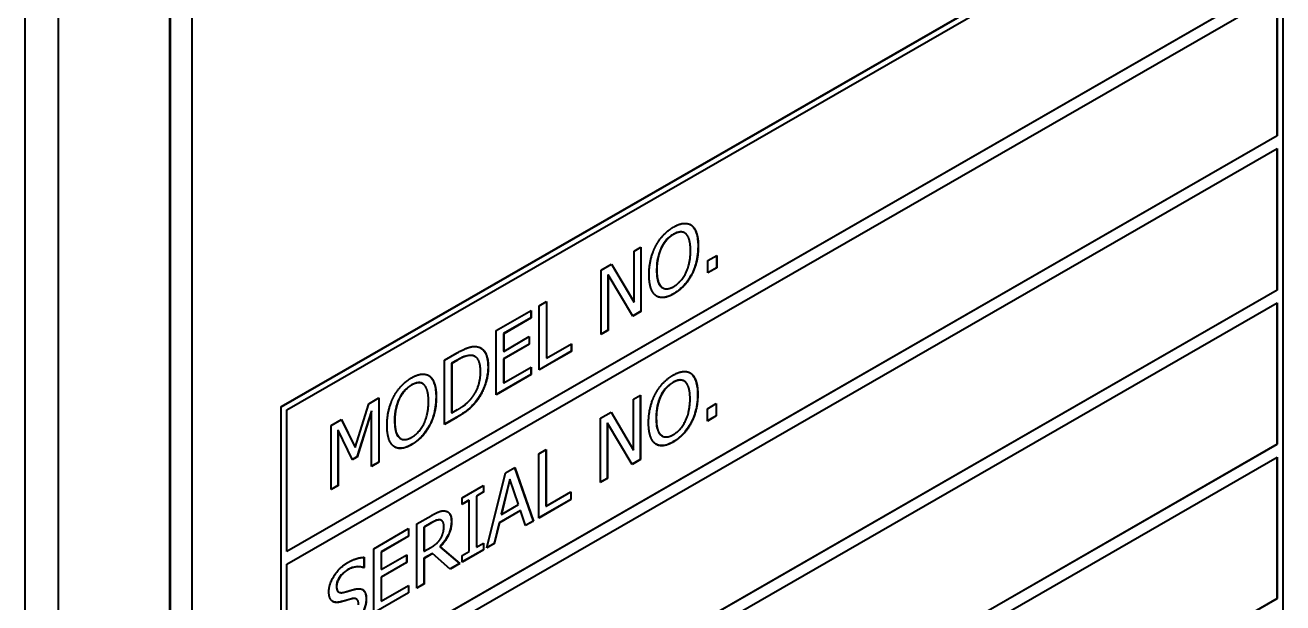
# Model space of a CAD drawing. Header units: millimetres. Extents: x 0 to 5945, y 0 to 4205.
# Drawn here: x 5607.34 to 5627.32, y 3428.33 to 3437.51 of the extents above; entities that cross this region are included whole.
import ezdxf

# ---------------------------------------------------------------- set-up
doc = ezdxf.new("R2010")
doc.units = ezdxf.units.MM
doc.header["$LTSCALE"] = 5
doc.layers.add('가시적인 것(ISO)', color=3, linetype='Continuous', lineweight=40)
doc.layers.add('가시적인 좁은 것(ISO)', color=3, linetype='Continuous', lineweight=35)

msp = doc.modelspace()

# ---------------------------------------------------------------- linework, layer by layer
at = {"layer": '가시적인 것(ISO)'}
for p, q in [((5607.3372, 3397.0137), (5607.3372, 3446.0665)), ((5607.8676, 3396.7083), (5607.8676, 3445.7611)), ((5609.6353, 3401.814), (5609.6353, 3442.6914)), ((5609.6389, 3442.6893), (5609.6389, 3401.812)), ((5609.9924, 3402.39), (5609.9924, 3442.5184)), ((5611.4031, 3431.4461), (5627.313, 3440.608)), ((5611.4066, 3431.4441), (5627.3165, 3440.606)), ((5611.495, 3431.3928), (5627.2282, 3440.4529)), ((5627.3165, 3440.606), (5627.3165, 3420.9849)), ((5611.495, 3429.1486), (5627.2246, 3438.2067)), ((5627.2282, 3438.2047), (5611.495, 3429.1445)), ((5611.495, 3428.9402), (5627.2282, 3438.0003)), ((5627.2246, 3435.754), (5627.2246, 3437.9982)), ((5627.2282, 3438.0003), (5627.2282, 3435.752)), ((5611.495, 3426.696), (5627.2246, 3435.754)), ((5627.2282, 3435.752), (5611.495, 3426.6919)), ((5627.2246, 3435.754), (5627.2282, 3435.752)), ((5611.495, 3426.4875), (5627.2282, 3435.5476)), ((5627.2246, 3433.3014), (5627.2246, 3435.5456)), ((5627.2282, 3435.5476), (5627.2282, 3433.2994)), ((5617.9207, 3434.3293), (5617.9242, 3434.3273)), ((5617.8101, 3434.2091), (5617.8136, 3434.2071)), ((5617.0102, 3433.9178), (5617.1198, 3433.9809)), ((5617.0102, 3433.1087), (5617.0102, 3433.9178)), ((5617.1163, 3433.9788), (5617.1163, 3432.961)), ((5617.1198, 3433.9809), (5617.1198, 3432.9589)), ((5618.1821, 3433.7661), (5618.3239, 3433.8477)), ((5618.3204, 3433.8457), (5618.3204, 3433.6543)), ((5618.3239, 3433.8477), (5618.3239, 3433.6523)), ((5616.4874, 3433.6166), (5616.6543, 3433.7127)), ((5616.6525, 3433.7117), (5617.0067, 3433.1107)), ((5616.6543, 3433.7127), (5617.0102, 3433.1087)), ((5618.1821, 3433.5706), (5618.1821, 3433.7661)), ((5618.3204, 3433.6543), (5618.1821, 3433.5747)), ((5618.3239, 3433.6523), (5618.1821, 3433.5706)), ((5618.3204, 3433.6543), (5618.3239, 3433.6523)), ((5616.4874, 3432.5947), (5616.4874, 3433.6166)), ((5616.5934, 3433.541), (5616.5934, 3432.6599)), ((5616.5934, 3433.541), (5616.597, 3433.539)), ((5616.988, 3432.883), (5616.597, 3433.539)), ((5616.597, 3433.539), (5616.597, 3432.6578)), ((5611.495, 3424.2433), (5627.2246, 3433.3014)), ((5627.2282, 3433.2994), (5611.495, 3424.2393)), ((5617.462, 3433.3354), (5617.4655, 3433.3333)), ((5627.2246, 3433.3014), (5627.2282, 3433.2994)), ((5611.495, 3424.0349), (5627.2282, 3433.095)), ((5615.5032, 3433.0499), (5615.6207, 3433.1175)), ((5615.5032, 3432.028), (5615.5032, 3433.0499)), ((5615.6171, 3433.1155), (5615.6171, 3432.2186)), ((5615.6207, 3433.1175), (5615.6207, 3432.2165)), ((5617.0067, 3433.1107), (5617.0102, 3433.1087)), ((5627.2246, 3430.8488), (5627.2246, 3433.0929)), ((5627.2282, 3433.095), (5627.2282, 3430.8467)), ((5614.8213, 3432.6572), (5615.3743, 3432.9757)), ((5615.3707, 3432.8568), (5614.9352, 3432.606)), ((5615.3743, 3432.8547), (5614.9388, 3432.604)), ((5615.3707, 3432.9736), (5615.3707, 3432.8568)), ((5615.3707, 3432.8568), (5615.3743, 3432.8547)), ((5615.3743, 3432.9757), (5615.3743, 3432.8547)), ((5617.1163, 3432.961), (5616.9862, 3432.8861)), ((5617.1198, 3432.9589), (5616.988, 3432.883)), ((5617.1163, 3432.961), (5617.1198, 3432.9589)), ((5614.8213, 3431.6353), (5614.8213, 3432.6572)), ((5616.5934, 3432.6599), (5616.4874, 3432.5988)), ((5616.597, 3432.6578), (5616.4874, 3432.5947)), ((5616.5934, 3432.6599), (5616.597, 3432.6578)), ((5614.9352, 3432.606), (5614.9352, 3432.3261)), ((5614.9352, 3432.606), (5614.9388, 3432.604)), ((5614.9388, 3432.604), (5614.9388, 3432.324)), ((5614.9388, 3432.324), (5615.3449, 3432.5579)), ((5615.3414, 3432.5559), (5615.3414, 3432.439)), ((5615.3449, 3432.5579), (5615.3449, 3432.437)), ((5613.9969, 3432.1825), (5614.1982, 3432.2984)), ((5615.3414, 3432.439), (5614.9352, 3432.2052)), ((5614.9352, 3432.3261), (5614.9388, 3432.324)), ((5615.3449, 3432.437), (5614.9388, 3432.2031)), ((5615.3414, 3432.439), (5615.3449, 3432.437)), ((5616.0118, 3432.3249), (5615.5032, 3432.032)), ((5616.0153, 3432.3229), (5615.5032, 3432.028)), ((5615.6207, 3432.2165), (5616.0153, 3432.4438)), ((5616.0118, 3432.4418), (5616.0118, 3432.3249)), ((5616.0118, 3432.3249), (5616.0153, 3432.3229)), ((5616.0153, 3432.4438), (5616.0153, 3432.3229)), ((5613.9969, 3431.1605), (5613.9969, 3432.1825)), ((5614.2003, 3432.1861), (5614.1108, 3432.1346)), ((5614.1108, 3432.1346), (5614.1108, 3431.3478)), ((5614.1108, 3432.1346), (5614.1143, 3432.1325)), ((5614.2039, 3432.1841), (5614.1143, 3432.1325)), ((5614.1143, 3432.1325), (5614.1143, 3431.3458)), ((5614.4818, 3432.2435), (5614.4853, 3432.2414)), ((5614.9352, 3432.2052), (5614.9352, 3431.8259)), ((5614.9352, 3432.2052), (5614.9388, 3432.2031)), ((5614.9388, 3432.2031), (5614.9388, 3431.8238)), ((5614.9388, 3431.8238), (5615.3743, 3432.0746)), ((5615.3707, 3432.0726), (5615.3707, 3431.9558)), ((5615.3743, 3432.0746), (5615.3743, 3431.9537)), ((5615.6171, 3432.2186), (5615.6207, 3432.2165)), ((5613.7584, 3431.9324), (5613.7619, 3431.9304)), ((5615.3707, 3431.9558), (5614.8213, 3431.6394)), ((5615.3743, 3431.9537), (5614.8213, 3431.6353)), ((5615.3707, 3431.9558), (5615.3743, 3431.9537)), ((5617.8022, 3431.8541), (5617.8058, 3431.8521)), ((5617.9128, 3431.9744), (5617.9163, 3431.9723)), ((5613.6478, 3431.8122), (5613.6514, 3431.8102)), ((5614.9352, 3431.8259), (5614.9388, 3431.8238)), ((5611.4031, 3411.825), (5611.4031, 3431.4461)), ((5611.4031, 3431.4461), (5611.4066, 3431.4441)), ((5612.5808, 3430.7981), (5612.7943, 3431.4899)), ((5612.7943, 3431.4899), (5612.9576, 3431.584)), ((5612.954, 3431.5819), (5612.954, 3430.5641)), ((5612.9576, 3431.584), (5612.9576, 3430.562)), ((5614.5098, 3431.5419), (5614.5133, 3431.5399)), ((5617.0024, 3431.5628), (5617.112, 3431.6259)), ((5617.0024, 3430.7537), (5617.0024, 3431.5628)), ((5617.1084, 3431.6238), (5617.1084, 3430.606)), ((5617.112, 3431.6259), (5617.112, 3430.6039)), ((5618.1742, 3431.4111), (5618.316, 3431.4928)), ((5618.3125, 3431.4907), (5618.3125, 3431.2993)), ((5618.316, 3431.4928), (5618.316, 3431.2973)), ((5611.4066, 3411.823), (5611.4066, 3431.4441)), ((5611.495, 3429.1445), (5611.495, 3431.3928)), ((5612.8366, 3431.3767), (5612.6059, 3430.6452)), ((5612.8401, 3431.3747), (5612.6095, 3430.6431)), ((5612.8366, 3431.3767), (5612.8401, 3431.3747)), ((5612.8401, 3430.4944), (5612.8401, 3431.3747)), ((5614.1968, 3431.2797), (5613.9969, 3431.1646)), ((5614.2003, 3431.2777), (5613.9969, 3431.1605)), ((5614.1108, 3431.3478), (5614.1143, 3431.3458)), ((5614.1143, 3431.3458), (5614.2039, 3431.3973)), ((5616.4795, 3431.2617), (5616.6464, 3431.3578)), ((5616.4795, 3430.2397), (5616.4795, 3431.2617)), ((5616.6446, 3431.3568), (5616.9988, 3430.7557)), ((5616.6464, 3431.3578), (5617.0024, 3430.7537)), ((5618.1742, 3431.2156), (5618.1742, 3431.4111)), ((5618.3125, 3431.2993), (5618.1742, 3431.2197)), ((5618.316, 3431.2973), (5618.1742, 3431.2156)), ((5618.3125, 3431.2993), (5618.316, 3431.2973)), ((5612.1997, 3431.1476), (5612.3602, 3431.24)), ((5612.1997, 3430.1256), (5612.1997, 3431.1476)), ((5612.3058, 3431.0711), (5612.3093, 3431.0691)), ((5612.3058, 3431.0711), (5612.3058, 3430.1908)), ((5612.5378, 3430.6019), (5612.3093, 3431.0691)), ((5612.3093, 3431.0691), (5612.3093, 3430.1887)), ((5612.3582, 3431.2388), (5612.5773, 3430.8001)), ((5612.3602, 3431.24), (5612.5808, 3430.7981)), ((5616.5855, 3431.186), (5616.5891, 3431.184)), ((5616.5855, 3431.186), (5616.5855, 3430.3049)), ((5616.9802, 3430.528), (5616.5891, 3431.184)), ((5616.5891, 3431.184), (5616.5891, 3430.3028)), ((5611.495, 3421.7907), (5627.2246, 3430.8488)), ((5627.2282, 3430.8467), (5611.495, 3421.7866)), ((5613.2997, 3430.9385), (5613.3032, 3430.9364)), ((5617.4541, 3430.9804), (5617.4576, 3430.9783)), ((5627.2246, 3430.8488), (5627.2282, 3430.8467)), ((5612.5773, 3430.8001), (5612.5808, 3430.7981)), ((5615.4953, 3430.6949), (5615.6128, 3430.7626)), ((5615.4953, 3429.673), (5615.4953, 3430.6949)), ((5615.6093, 3430.7605), (5615.6093, 3429.8636)), ((5615.6128, 3430.7626), (5615.6128, 3429.8615)), ((5616.9988, 3430.7557), (5617.0024, 3430.7537)), ((5611.495, 3421.5822), (5627.2282, 3430.6423)), ((5612.6059, 3430.6452), (5612.5363, 3430.6051)), ((5612.6095, 3430.6431), (5612.5378, 3430.6019)), ((5612.6059, 3430.6452), (5612.6095, 3430.6431)), ((5612.954, 3430.5641), (5612.8401, 3430.4985)), ((5612.9576, 3430.562), (5612.8401, 3430.4944)), ((5612.954, 3430.5641), (5612.9576, 3430.562)), ((5614.9689, 3430.3917), (5615.1136, 3430.4751)), ((5615.1112, 3430.4737), (5615.408, 3429.6268)), ((5615.1136, 3430.4751), (5615.4115, 3429.6247)), ((5617.1084, 3430.606), (5616.9784, 3430.5311)), ((5617.112, 3430.6039), (5616.9802, 3430.528)), ((5617.1084, 3430.606), (5617.112, 3430.6039)), ((5627.2246, 3428.3961), (5627.2246, 3430.6403)), ((5627.2282, 3430.6423), (5627.2282, 3428.3941)), ((5614.6709, 3429.1982), (5614.9689, 3430.3917)), ((5615.0348, 3430.2947), (5614.8987, 3429.7351)), ((5615.0383, 3430.2926), (5614.9023, 3429.7331)), ((5615.0348, 3430.2947), (5615.0383, 3430.2926)), ((5615.1752, 3429.8903), (5615.0383, 3430.2926)), ((5616.5855, 3430.3049), (5616.4795, 3430.2438)), ((5616.5891, 3430.3028), (5616.4795, 3430.2397)), ((5616.5855, 3430.3049), (5616.5891, 3430.3028)), ((5612.3058, 3430.1908), (5612.1997, 3430.1297)), ((5612.3093, 3430.1887), (5612.1997, 3430.1256)), ((5612.3058, 3430.1908), (5612.3093, 3430.1887)), ((5614.2784, 3429.9941), (5614.6208, 3430.1913)), ((5614.6172, 3430.089), (5614.5048, 3430.0242)), ((5614.6208, 3430.0869), (5614.5083, 3430.0222)), ((5614.6172, 3430.1892), (5614.6172, 3430.089)), ((5614.6172, 3430.089), (5614.6208, 3430.0869)), ((5614.6208, 3430.1913), (5614.6208, 3430.0869)), ((5615.6128, 3429.8615), (5616.0075, 3430.0888)), ((5616.0039, 3430.0868), (5616.0039, 3429.9699)), ((5616.0075, 3430.0888), (5616.0075, 3429.9679)), ((5614.2784, 3429.8898), (5614.2784, 3429.9941)), ((5614.3873, 3429.9566), (5614.2784, 3429.8938)), ((5614.3908, 3429.9545), (5614.2784, 3429.8898)), ((5614.3873, 3429.9566), (5614.3908, 3429.9545)), ((5614.3908, 3429.1413), (5614.3908, 3429.9545)), ((5614.5048, 3430.0242), (5614.5083, 3430.0222)), ((5614.5048, 3430.0242), (5614.5048, 3429.211)), ((5614.5083, 3430.0222), (5614.5083, 3429.2089)), ((5614.9023, 3429.7331), (5615.1752, 3429.8903)), ((5616.0039, 3429.9699), (5615.4953, 3429.6771)), ((5616.0075, 3429.9679), (5615.4953, 3429.673)), ((5615.6093, 3429.8636), (5615.6128, 3429.8615)), ((5616.0039, 3429.9699), (5616.0075, 3429.9679)), ((5613.5585, 3429.5796), (5613.7863, 3429.7108)), ((5615.2038, 3429.7949), (5614.8665, 3429.6006)), ((5615.2074, 3429.7929), (5614.87, 3429.5986)), ((5614.8987, 3429.7351), (5614.9023, 3429.7331)), ((5615.2038, 3429.7949), (5615.2074, 3429.7929)), ((5615.2876, 3429.5534), (5615.2074, 3429.7929)), ((5612.8766, 3429.1869), (5613.4296, 3429.5053)), ((5613.4261, 3429.5033), (5613.4261, 3429.3865)), ((5613.4296, 3429.5053), (5613.4296, 3429.3844)), ((5613.5585, 3428.5576), (5613.5585, 3429.5796)), ((5613.7892, 3429.5989), (5613.6725, 3429.5317)), ((5613.6725, 3429.5317), (5613.676, 3429.5296)), ((5613.6725, 3429.5317), (5613.6725, 3429.1474)), ((5613.7927, 3429.5969), (5613.676, 3429.5296)), ((5613.676, 3429.5296), (5613.676, 3429.1454)), ((5613.9484, 3429.638), (5613.9519, 3429.636)), ((5614.8665, 3429.6006), (5614.7863, 3429.2687)), ((5614.87, 3429.5986), (5614.7898, 3429.2667)), ((5614.8665, 3429.6006), (5614.87, 3429.5986)), ((5615.408, 3429.6268), (5615.2865, 3429.5568)), ((5615.4115, 3429.6247), (5615.2876, 3429.5534)), ((5615.408, 3429.6268), (5615.4115, 3429.6247)), ((5613.4261, 3429.3865), (5612.9906, 3429.1357)), ((5613.4296, 3429.3844), (5612.9941, 3429.1336)), ((5613.4261, 3429.3865), (5613.4296, 3429.3844)), ((5614.5083, 3429.2089), (5614.6208, 3429.2737)), ((5614.6172, 3429.2717), (5614.6172, 3429.1714)), ((5614.6208, 3429.2737), (5614.6208, 3429.1694)), ((5614.7898, 3429.2667), (5614.6709, 3429.1982)), ((5614.7863, 3429.2687), (5614.6721, 3429.203)), ((5614.7863, 3429.2687), (5614.7898, 3429.2667)), ((5612.7191, 3429.0502), (5612.7191, 3428.8899)), ((5612.7226, 3429.0502), (5612.7226, 3428.8879)), ((5612.8766, 3428.165), (5612.8766, 3429.1869)), ((5612.9906, 3429.1357), (5612.9906, 3428.8558)), ((5612.9906, 3429.1357), (5612.9941, 3429.1336)), ((5612.9941, 3429.1336), (5612.9941, 3428.8537)), ((5612.9941, 3428.8537), (5613.4002, 3429.0876)), ((5613.3967, 3429.0856), (5613.3967, 3428.9687)), ((5613.4002, 3429.0876), (5613.4002, 3428.9667)), ((5613.6725, 3429.1474), (5613.676, 3429.1454)), ((5613.8071, 3429.1115), (5613.6725, 3429.034)), ((5613.676, 3429.1454), (5613.7791, 3429.2048)), ((5613.8106, 3429.1095), (5613.676, 3429.0319)), ((5613.8071, 3429.1115), (5613.8106, 3429.1095)), ((5614.09, 3428.8637), (5613.8106, 3429.1095)), ((5613.9246, 3429.2172), (5613.9281, 3429.2152)), ((5613.9246, 3429.2172), (5614.239, 3428.9536)), ((5613.9281, 3429.2152), (5614.2426, 3428.9516)), ((5614.6172, 3429.1714), (5614.2784, 3428.9763)), ((5614.6208, 3429.1694), (5614.2784, 3428.9722)), ((5614.2784, 3429.0765), (5614.3908, 3429.1413)), ((5614.2784, 3428.9722), (5614.2784, 3429.0765)), ((5614.5048, 3429.211), (5614.5083, 3429.2089)), ((5614.6172, 3429.1714), (5614.6208, 3429.1694)), ((5611.495, 3426.6919), (5611.495, 3428.9402)), ((5612.7191, 3428.8899), (5612.7105, 3428.885)), ((5612.7105, 3428.885), (5612.714, 3428.8829)), ((5612.7226, 3428.8879), (5612.714, 3428.8829)), ((5612.7191, 3428.8899), (5612.7226, 3428.8879)), ((5613.3967, 3428.9687), (5612.9906, 3428.7349)), ((5612.9906, 3428.8558), (5612.9941, 3428.8537)), ((5613.4002, 3428.9667), (5612.9941, 3428.7328)), ((5613.3967, 3428.9687), (5613.4002, 3428.9667)), ((5613.6725, 3429.034), (5613.676, 3429.0319)), ((5613.6725, 3429.034), (5613.6725, 3428.6273)), ((5613.676, 3429.0319), (5613.676, 3428.6253)), ((5614.239, 3428.9536), (5614.0872, 3428.8662)), ((5614.2426, 3428.9516), (5614.09, 3428.8637)), ((5614.239, 3428.9536), (5614.2426, 3428.9516)), ((5612.9906, 3428.7349), (5612.9906, 3428.3556)), ((5612.9906, 3428.7349), (5612.9941, 3428.7328)), ((5612.9941, 3428.7328), (5612.9941, 3428.3535)), ((5612.3163, 3428.4989), (5612.3198, 3428.4969)), ((5613.4261, 3428.4854), (5612.8766, 3428.169)), ((5613.4296, 3428.4834), (5612.8766, 3428.165)), ((5612.9941, 3428.3535), (5613.4296, 3428.6043)), ((5613.4261, 3428.6023), (5613.4261, 3428.4854)), ((5613.4261, 3428.4854), (5613.4296, 3428.4834)), ((5613.4296, 3428.6043), (5613.4296, 3428.4834)), ((5613.6725, 3428.6273), (5613.5585, 3428.5617)), ((5613.676, 3428.6253), (5613.5585, 3428.5576)), ((5613.6725, 3428.6273), (5613.676, 3428.6253)), ((5611.495, 3419.3381), (5627.2246, 3428.3961)), ((5627.2282, 3428.3941), (5611.495, 3419.334)), ((5612.5965, 3428.3879), (5612.6, 3428.3859)), ((5612.9906, 3428.3556), (5612.9941, 3428.3535)), ((5627.2246, 3428.3961), (5627.2282, 3428.3941))]:
    msp.add_line(p, q, dxfattribs=at)
for points, degree in [([(5617.3548, 3433.9994), (5617.4063, 3434.097), (5617.5503, 3434.2503), (5617.6391, 3434.3014)], 2), ([(5617.6391, 3434.3014), (5617.7294, 3434.3534), (5617.8741, 3434.3639), (5617.9242, 3434.3273)], 2), ([(5617.9079, 3434.3378), (5617.9123, 3434.3352), (5617.9165, 3434.3324), (5617.9207, 3434.3293)], 3), ([(5617.9242, 3434.3273), (5617.9744, 3434.2883), (5618.0302, 3434.1217), (5618.0302, 3433.9941)], 2), ([(5617.6399, 3434.1843), (5617.5761, 3434.1475), (5617.4801, 3434.0409), (5617.4436, 3433.9652)], 2), ([(5617.8354, 3434.1909), (5617.8003, 3434.2236), (5617.7015, 3434.2197), (5617.6399, 3434.1843)], 2), ([(5617.9077, 3433.9236), (5617.9077, 3434.0246), (5617.8698, 3434.1593), (5617.8354, 3434.1909)], 2), ([(5617.2488, 3433.5441), (5617.2488, 3433.6725), (5617.3039, 3433.8997), (5617.3548, 3433.9994)], 2), ([(5617.4436, 3433.9652), (5617.4085, 3433.8928), (5617.3713, 3433.714), (5617.3713, 3433.6147)], 2), ([(5617.6399, 3433.3544), (5617.7623, 3433.425), (5617.9077, 3433.7224), (5617.9077, 3433.9236)], 2), ([(5618.0302, 3433.9941), (5618.0302, 3433.8699), (5617.9758, 3433.6373), (5617.9242, 3433.5397)], 2), ([(5617.3541, 3433.2114), (5617.3032, 3433.25), (5617.2488, 3433.4183), (5617.2488, 3433.5441)], 2), ([(5617.3713, 3433.6147), (5617.3713, 3433.4134), (5617.5174, 3433.2839), (5617.6399, 3433.3544)], 2), ([(5617.9242, 3433.5397), (5617.8698, 3433.4372), (5617.7258, 3433.2863), (5617.6391, 3433.2364)], 2), ([(5617.6391, 3433.2364), (5617.5496, 3433.1849), (5617.4063, 3433.1728), (5617.3541, 3433.2114)], 2), ([(5614.1982, 3432.2984), (5614.3228, 3432.3701), (5614.4646, 3432.4087), (5614.5147, 3432.3995)], 2), ([(5614.4374, 3432.2573), (5614.3901, 3432.2623), (5614.2834, 3432.2299), (5614.2039, 3432.1841)], 2), ([(5614.4818, 3432.2435), (5614.4674, 3432.2517), (5614.4514, 3432.257), (5614.4339, 3432.2593)], 3), ([(5614.5713, 3432.0031), (5614.5713, 3432.1207), (5614.504, 3432.2484), (5614.4374, 3432.2573)], 2), ([(5614.5147, 3432.3995), (5614.6, 3432.3832), (5614.6938, 3432.2211), (5614.6938, 3432.072)], 2), ([(5614.6938, 3432.072), (5614.6938, 3431.9321), (5614.5957, 3431.6503), (5614.5133, 3431.5399)], 2), ([(5613.1925, 3431.6025), (5613.2441, 3431.7001), (5613.388, 3431.8534), (5613.4769, 3431.9045)], 2), ([(5613.4769, 3431.9045), (5613.5671, 3431.9565), (5613.7118, 3431.967), (5613.7619, 3431.9304)], 2), ([(5613.7456, 3431.9409), (5613.75, 3431.9383), (5613.7542, 3431.9355), (5613.7584, 3431.9324)], 3), ([(5613.7619, 3431.9304), (5613.8121, 3431.8914), (5613.8679, 3431.7248), (5613.8679, 3431.5973)], 2), ([(5614.4481, 3431.6059), (5614.5097, 3431.6894), (5614.5713, 3431.8839), (5614.5713, 3432.0031)], 2), ([(5617.3469, 3431.6444), (5617.3985, 3431.742), (5617.5424, 3431.8953), (5617.6313, 3431.9465)], 2), ([(5617.6313, 3431.9465), (5617.7215, 3431.9984), (5617.8662, 3432.0089), (5617.9163, 3431.9723)], 2), ([(5617.8275, 3431.8359), (5617.7924, 3431.8687), (5617.6936, 3431.8647), (5617.632, 3431.8293)], 2), ([(5617.9, 3431.9828), (5617.9044, 3431.9802), (5617.9086, 3431.9774), (5617.9128, 3431.9744)], 3), ([(5617.9163, 3431.9723), (5617.9665, 3431.9333), (5618.0223, 3431.7667), (5618.0223, 3431.6392)], 2), ([(5613.4776, 3431.7874), (5613.4138, 3431.7506), (5613.3178, 3431.644), (5613.2813, 3431.5683)], 2), ([(5613.6731, 3431.794), (5613.638, 3431.8267), (5613.5392, 3431.8228), (5613.4776, 3431.7874)], 2), ([(5613.7455, 3431.5267), (5613.7455, 3431.6278), (5613.7075, 3431.7624), (5613.6731, 3431.794)], 2), ([(5617.632, 3431.8293), (5617.5682, 3431.7926), (5617.4722, 3431.6859), (5617.4357, 3431.6102)], 2), ([(5617.8999, 3431.5686), (5617.8999, 3431.6697), (5617.8619, 3431.8043), (5617.8275, 3431.8359)], 2), ([(5613.0865, 3431.1472), (5613.0865, 3431.2756), (5613.1416, 3431.5028), (5613.1925, 3431.6025)], 2), ([(5613.2813, 3431.5683), (5613.2462, 3431.496), (5613.209, 3431.3172), (5613.209, 3431.2178)], 2), ([(5613.4776, 3430.9576), (5613.6001, 3431.0281), (5613.7455, 3431.3255), (5613.7455, 3431.5267)], 2), ([(5613.8679, 3431.5973), (5613.8679, 3431.473), (5613.8135, 3431.2404), (5613.7619, 3431.1428)], 2), ([(5614.5133, 3431.5399), (5614.446, 3431.4523), (5614.3077, 3431.3395), (5614.2003, 3431.2777)], 2), ([(5614.2039, 3431.3973), (5614.282, 3431.4423), (5614.4001, 3431.5393), (5614.4481, 3431.6059)], 2), ([(5617.2409, 3431.1892), (5617.2409, 3431.3175), (5617.296, 3431.5447), (5617.3469, 3431.6444)], 2), ([(5617.4357, 3431.6102), (5617.4006, 3431.5379), (5617.3634, 3431.3591), (5617.3634, 3431.2597)], 2), ([(5617.632, 3430.9995), (5617.7545, 3431.07), (5617.8999, 3431.3674), (5617.8999, 3431.5686)], 2), ([(5618.0223, 3431.6392), (5618.0223, 3431.5149), (5617.9679, 3431.2824), (5617.9163, 3431.1847)], 2), ([(5617.3634, 3431.2597), (5617.3634, 3431.0584), (5617.5095, 3430.9289), (5617.632, 3430.9995)], 2), ([(5613.1918, 3430.8145), (5613.1409, 3430.8531), (5613.0865, 3431.0214), (5613.0865, 3431.1472)], 2), ([(5613.209, 3431.2178), (5613.209, 3431.0165), (5613.3551, 3430.887), (5613.4776, 3430.9576)], 2), ([(5613.7619, 3431.1428), (5613.7075, 3431.0403), (5613.5635, 3430.8895), (5613.4769, 3430.8395)], 2), ([(5617.3462, 3430.8564), (5617.2953, 3430.895), (5617.2409, 3431.0633), (5617.2409, 3431.1892)], 2), ([(5617.9163, 3431.1847), (5617.8619, 3431.0822), (5617.7179, 3430.9314), (5617.6313, 3430.8815)], 2), ([(5617.6313, 3430.8815), (5617.5417, 3430.8299), (5617.3985, 3430.8178), (5617.3462, 3430.8564)], 2), ([(5613.4769, 3430.8395), (5613.3873, 3430.788), (5613.2441, 3430.7759), (5613.1918, 3430.8145)], 2), ([(5613.7863, 3429.7108), (5613.8622, 3429.7545), (5613.9646, 3429.7944), (5614.0112, 3429.7864)], 2), ([(5614.0112, 3429.7864), (5614.0578, 3429.7785), (5614.1115, 3429.7009), (5614.1115, 3429.6206)], 2), ([(5613.9331, 3429.6429), (5613.9081, 3429.6475), (5613.8414, 3429.6249), (5613.7927, 3429.5969)], 2), ([(5614.1115, 3429.6206), (5614.1115, 3429.5088), (5614.0126, 3429.3003), (5613.9281, 3429.2152)], 2), ([(5613.9484, 3429.638), (5613.9427, 3429.6413), (5613.9364, 3429.6436), (5613.9296, 3429.645)], 3), ([(5613.989, 3429.5393), (5613.989, 3429.584), (5613.9618, 3429.6371), (5613.9331, 3429.6429)], 2), ([(5613.9389, 3429.3498), (5613.9646, 3429.3928), (5613.989, 3429.4863), (5613.989, 3429.5393)], 2), ([(5613.7791, 3429.2048), (5613.83, 3429.2341), (5613.9109, 3429.3014), (5613.9389, 3429.3498)], 2), ([(5612.4598, 3428.9651), (5612.5342, 3429.008), (5612.666, 3429.0499), (5612.7226, 3429.0502)], 2), ([(5612.1625, 3428.5016), (5612.1625, 3428.6258), (5612.3301, 3428.8904), (5612.4598, 3428.9651)], 2), ([(5612.4676, 3428.852), (5612.386, 3428.805), (5612.285, 3428.6582), (5612.285, 3428.5862)], 2), ([(5612.714, 3428.8829), (5612.6718, 3428.9033), (5612.54, 3428.8937), (5612.4676, 3428.852)], 2), ([(5612.2198, 3428.3499), (5612.1926, 3428.3682), (5612.1625, 3428.4419), (5612.1625, 3428.5016)], 2), ([(5612.285, 3428.5862), (5612.285, 3428.5216), (5612.3444, 3428.4788), (5612.4003, 3428.4936)], 2), ([(5612.4003, 3428.4936), (5612.4375, 3428.5034), (5612.5457, 3428.5359), (5612.5815, 3428.5441)], 2), ([(5612.5815, 3428.5441), (5612.6725, 3428.5642), (5612.757, 3428.4828), (5612.757, 3428.3876)], 2), ([(5612.3659, 3428.3437), (5612.3201, 3428.3314), (5612.2477, 3428.332), (5612.2198, 3428.3499)], 2), ([(5612.5256, 3428.3894), (5612.4848, 3428.3791), (5612.4168, 3428.3581), (5612.3659, 3428.3437)], 2), ([(5612.6345, 3428.2955), (5612.6345, 3428.3568), (5612.5822, 3428.4029), (5612.5256, 3428.3894)], 2), ([(5612.757, 3428.3876), (5612.757, 3428.3271), (5612.7147, 3428.1869), (5612.6768, 3428.1244)], 2)]:
    msp.add_open_spline(points, degree=degree, dxfattribs=at)
for points, knots in [([(5617.9207, 3434.3293), (5617.9592, 3434.2993), (5617.9833, 3434.2532), (5618.0192, 3434.1461), (5618.0267, 3434.0725), (5618.0267, 3433.9962)], [-0.098543394, -0.098543394, -0.098543394, -0.098543394, -0.056034877, -0.056034877, 0, 0, 0, 0]), ([(5617.6363, 3434.1863), (5617.6131, 3434.1729), (5617.5897, 3434.1569), (5617.5407, 3434.1152), (5617.5216, 3434.0936), (5617.4816, 3434.044), (5617.459, 3434.0066), (5617.4401, 3433.9673)], [-0.050133543, -0.050133543, -0.050133543, -0.050133543, -0.039150954, -0.039150954, -0.026352674, -0.026352674, 0, 0, 0, 0]), ([(5617.8101, 3434.2091), (5617.8036, 3434.2128), (5617.7967, 3434.2159), (5617.7738, 3434.2233), (5617.7569, 3434.2249), (5617.706, 3434.22), (5617.6715, 3434.2065), (5617.6363, 3434.1863)], [-0.054523094, -0.054523094, -0.054523094, -0.054523094, -0.04668159, -0.04668159, -0.029847599, -0.029847599, 0, 0, 0, 0]), ([(5617.4401, 3433.9673), (5617.4143, 3433.9141), (5617.3974, 3433.8587), (5617.3776, 3433.7637), (5617.3677, 3433.7005), (5617.3677, 3433.6167)], [-0.13979112, -0.13979112, -0.13979112, -0.13979112, -0.06152458, -0.06152458, 0, 0, 0, 0]), ([(5618.0267, 3433.9962), (5618.0267, 3433.8714), (5618.0064, 3433.7772), (5617.9728, 3433.6568), (5617.9506, 3433.5984), (5617.9207, 3433.5418)], [-0.079472979, -0.079472979, -0.079472979, -0.079472979, -0.038504107, -0.038504107, 0, 0, 0, 0]), ([(5617.3677, 3433.6167), (5617.3677, 3433.573), (5617.3703, 3433.5299), (5617.3827, 3433.4573), (5617.3915, 3433.4259), (5617.4233, 3433.3621), (5617.4453, 3433.3449), (5617.462, 3433.3354)], [-0.104285663, -0.104285663, -0.104285663, -0.104285663, -0.088166513, -0.088166513, -0.074382871, -0.074382871, -0.05498021, -0.05498021, -0.05498021, -0.05498021]), ([(5617.9207, 3433.5418), (5617.903, 3433.5085), (5617.8835, 3433.4764), (5617.8338, 3433.4066), (5617.809, 3433.3793), (5617.7437, 3433.3108), (5617.6902, 3433.2699), (5617.6356, 3433.2385)], [-0.07035374, -0.07035374, -0.07035374, -0.07035374, -0.059883707, -0.059883707, -0.046328606, -0.046328606, 0, 0, 0, 0]), ([(5617.6356, 3433.2385), (5617.6039, 3433.2202), (5617.5723, 3433.2053), (5617.5123, 3433.1856), (5617.4846, 3433.1804), (5617.4247, 3433.1796), (5617.3949, 3433.187), (5617.3687, 3433.2017)], [-0.090934464, -0.090934464, -0.090934464, -0.090934464, -0.064114016, -0.064114016, -0.039087306, -0.039087306, -0.007530446, -0.007530446, -0.007530446, -0.007530446]), ([(5614.4339, 3432.2593), (5614.4024, 3432.2627), (5614.3688, 3432.259), (5614.3114, 3432.2415), (5614.2709, 3432.2268), (5614.2003, 3432.1861)], [-0.15764581, -0.15764581, -0.15764581, -0.15764581, -0.05990397, -0.05990397, 0, 0, 0, 0]), ([(5614.5718, 3432.379), (5614.5805, 3432.3739), (5614.5887, 3432.368), (5614.6182, 3432.3431), (5614.6397, 3432.3163), (5614.6811, 3432.222), (5614.6903, 3432.1504), (5614.6903, 3432.074)], [-0.10690025, -0.10690025, -0.10690025, -0.10690025, -0.09344191, -0.09344191, -0.05602447, -0.05602447, 0, 0, 0, 0]), ([(5614.6903, 3432.074), (5614.6903, 3432.0166), (5614.6841, 3431.9562), (5614.6532, 3431.8189), (5614.6292, 3431.7574), (5614.5827, 3431.6528), (5614.5496, 3431.5953), (5614.5098, 3431.5419)], [-0.094080211, -0.094080211, -0.094080211, -0.094080211, -0.069400343, -0.069400343, -0.040490226, -0.040490226, 0, 0, 0, 0]), ([(5613.7584, 3431.9324), (5613.7969, 3431.9024), (5613.821, 3431.8563), (5613.8569, 3431.7492), (5613.8644, 3431.6756), (5613.8644, 3431.5993)], [-0.098543394, -0.098543394, -0.098543394, -0.098543394, -0.056034877, -0.056034877, 0, 0, 0, 0]), ([(5617.8022, 3431.8541), (5617.7957, 3431.8579), (5617.7888, 3431.8609), (5617.7659, 3431.8684), (5617.749, 3431.8699), (5617.6982, 3431.865), (5617.6636, 3431.8516), (5617.6284, 3431.8313)], [-0.054523094, -0.054523094, -0.054523094, -0.054523094, -0.04668159, -0.04668159, -0.029847599, -0.029847599, 0, 0, 0, 0]), ([(5617.9128, 3431.9744), (5617.9513, 3431.9443), (5617.9754, 3431.8982), (5618.0113, 3431.7911), (5618.0188, 3431.7176), (5618.0188, 3431.6412)], [-0.098543394, -0.098543394, -0.098543394, -0.098543394, -0.056034877, -0.056034877, 0, 0, 0, 0]), ([(5613.474, 3431.7894), (5613.4508, 3431.776), (5613.4274, 3431.76), (5613.3784, 3431.7183), (5613.3593, 3431.6967), (5613.3193, 3431.6471), (5613.2968, 3431.6097), (5613.2778, 3431.5704)], [-0.050133543, -0.050133543, -0.050133543, -0.050133543, -0.039150954, -0.039150954, -0.026352674, -0.026352674, 0, 0, 0, 0]), ([(5613.6478, 3431.8122), (5613.6413, 3431.8159), (5613.6344, 3431.819), (5613.6115, 3431.8265), (5613.5946, 3431.828), (5613.5438, 3431.8231), (5613.5092, 3431.8096), (5613.474, 3431.7894)], [-0.054523094, -0.054523094, -0.054523094, -0.054523094, -0.04668159, -0.04668159, -0.029847599, -0.029847599, 0, 0, 0, 0]), ([(5617.6284, 3431.8313), (5617.6052, 3431.8179), (5617.5818, 3431.8019), (5617.5328, 3431.7602), (5617.5137, 3431.7387), (5617.4737, 3431.689), (5617.4512, 3431.6516), (5617.4322, 3431.6123)], [-0.050133543, -0.050133543, -0.050133543, -0.050133543, -0.039150954, -0.039150954, -0.026352674, -0.026352674, 0, 0, 0, 0]), ([(5613.2778, 3431.5704), (5613.252, 3431.5172), (5613.2351, 3431.4618), (5613.2154, 3431.3668), (5613.2054, 3431.3036), (5613.2054, 3431.2198)], [-0.13979112, -0.13979112, -0.13979112, -0.13979112, -0.06152458, -0.06152458, 0, 0, 0, 0]), ([(5613.8644, 3431.5993), (5613.8644, 3431.4745), (5613.8441, 3431.3803), (5613.8105, 3431.2599), (5613.7883, 3431.2015), (5613.7584, 3431.1449)], [-0.079472979, -0.079472979, -0.079472979, -0.079472979, -0.038504107, -0.038504107, 0, 0, 0, 0]), ([(5614.5098, 3431.5419), (5614.4475, 3431.461), (5614.3982, 3431.4182), (5614.3182, 3431.353), (5614.2526, 3431.3119), (5614.1968, 3431.2797)], [-0.068800727, -0.068800727, -0.068800727, -0.068800727, -0.04741805, -0.04741805, 0, 0, 0, 0]), ([(5617.4322, 3431.6123), (5617.4064, 3431.5591), (5617.3895, 3431.5037), (5617.3698, 3431.4087), (5617.3598, 3431.3456), (5617.3598, 3431.2617)], [-0.13979112, -0.13979112, -0.13979112, -0.13979112, -0.06152458, -0.06152458, 0, 0, 0, 0]), ([(5618.0188, 3431.6412), (5618.0188, 3431.5164), (5617.9985, 3431.4223), (5617.9649, 3431.3018), (5617.9427, 3431.2434), (5617.9128, 3431.1868)], [-0.079472979, -0.079472979, -0.079472979, -0.079472979, -0.038504107, -0.038504107, 0, 0, 0, 0]), ([(5617.3598, 3431.2617), (5617.3598, 3431.218), (5617.3624, 3431.175), (5617.3748, 3431.1023), (5617.3836, 3431.0709), (5617.4155, 3431.0071), (5617.4374, 3430.9899), (5617.4541, 3430.9804)], [-0.104285663, -0.104285663, -0.104285663, -0.104285663, -0.088166513, -0.088166513, -0.074382871, -0.074382871, -0.05498021, -0.05498021, -0.05498021, -0.05498021]), ([(5613.2054, 3431.2198), (5613.2054, 3431.1761), (5613.208, 3431.133), (5613.2204, 3431.0604), (5613.2292, 3431.029), (5613.2611, 3430.9652), (5613.283, 3430.948), (5613.2997, 3430.9385)], [-0.104285663, -0.104285663, -0.104285663, -0.104285663, -0.088166513, -0.088166513, -0.074382871, -0.074382871, -0.05498021, -0.05498021, -0.05498021, -0.05498021]), ([(5613.7584, 3431.1449), (5613.7408, 3431.1116), (5613.7212, 3431.0796), (5613.6716, 3431.0097), (5613.6468, 3430.9824), (5613.5814, 3430.9139), (5613.5279, 3430.873), (5613.4733, 3430.8416)], [-0.07035374, -0.07035374, -0.07035374, -0.07035374, -0.059883707, -0.059883707, -0.046328606, -0.046328606, 0, 0, 0, 0]), ([(5617.9128, 3431.1868), (5617.8951, 3431.1535), (5617.8756, 3431.1215), (5617.826, 3431.0516), (5617.8012, 3431.0243), (5617.7358, 3430.9558), (5617.6823, 3430.9149), (5617.6277, 3430.8835)], [-0.07035374, -0.07035374, -0.07035374, -0.07035374, -0.059883707, -0.059883707, -0.046328606, -0.046328606, 0, 0, 0, 0]), ([(5617.6277, 3430.8835), (5617.596, 3430.8652), (5617.5644, 3430.8503), (5617.5045, 3430.8306), (5617.4767, 3430.8254), (5617.4168, 3430.8247), (5617.387, 3430.832), (5617.3608, 3430.8467)], [-0.090934464, -0.090934464, -0.090934464, -0.090934464, -0.064114016, -0.064114016, -0.039087306, -0.039087306, -0.007530446, -0.007530446, -0.007530446, -0.007530446]), ([(5613.4733, 3430.8416), (5613.4416, 3430.8233), (5613.41, 3430.8084), (5613.3501, 3430.7887), (5613.3223, 3430.7835), (5613.2624, 3430.7827), (5613.2326, 3430.7901), (5613.2064, 3430.8048)], [-0.090934464, -0.090934464, -0.090934464, -0.090934464, -0.064114016, -0.064114016, -0.039087306, -0.039087306, -0.007530446, -0.007530446, -0.007530446, -0.007530446]), ([(5613.9296, 3429.645), (5613.9119, 3429.6482), (5613.892, 3429.6453), (5613.8563, 3429.6332), (5613.8315, 3429.6232), (5613.7892, 3429.5989)], [-0.085678666, -0.085678666, -0.085678666, -0.085678666, -0.035846928, -0.035846928, 0, 0, 0, 0]), ([(5614.0471, 3429.7742), (5614.0508, 3429.7719), (5614.0543, 3429.7695), (5614.0723, 3429.7554), (5614.0841, 3429.7405), (5614.1038, 3429.6936), (5614.1079, 3429.659), (5614.1079, 3429.6226)], [-0.050422976, -0.050422976, -0.050422976, -0.050422976, -0.045889955, -0.045889955, -0.026665702, -0.026665702, 0, 0, 0, 0]), ([(5614.1079, 3429.6226), (5614.1079, 3429.5981), (5614.1062, 3429.5726), (5614.0982, 3429.5217), (5614.0924, 3429.4968), (5614.0687, 3429.423), (5614.047, 3429.381), (5613.997, 3429.2983), (5613.9624, 3429.2553), (5613.9246, 3429.2172)], [-0.083837667, -0.083837667, -0.083837667, -0.083837667, -0.070412718, -0.070412718, -0.057994479, -0.057994479, -0.03422864, -0.03422864, 0, 0, 0, 0]), ([(5612.4641, 3428.854), (5612.4452, 3428.8432), (5612.4262, 3428.8305), (5612.3912, 3428.8021), (5612.3751, 3428.7869), (5612.341, 3428.7481), (5612.3262, 3428.7263), (5612.3048, 3428.6886), (5612.2964, 3428.6695), (5612.2842, 3428.6283), (5612.2814, 3428.6077), (5612.2814, 3428.5882)], [-0.062581835, -0.062581835, -0.062581835, -0.062581835, -0.050809982, -0.050809982, -0.040285786, -0.040285786, -0.027144756, -0.027144756, -0.014283739, -0.014283739, 0, 0, 0, 0]), ([(5612.7105, 3428.885), (5612.6717, 3428.9037), (5612.6254, 3428.9027), (5612.555, 3428.8962), (5612.5104, 3428.8807), (5612.4641, 3428.854)], [-0.064784891, -0.064784891, -0.064784891, -0.064784891, -0.039316189, -0.039316189, 0, 0, 0, 0]), ([(5612.2814, 3428.5882), (5612.2814, 3428.5726), (5612.2827, 3428.5577), (5612.2889, 3428.5325), (5612.2933, 3428.5221), (5612.3023, 3428.51), (5612.3075, 3428.504), (5612.3163, 3428.4989)], [-0.104168183, -0.104168183, -0.104168183, -0.104168183, -0.070330287, -0.070330287, -0.039972986, -0.039972986, -0.026664546, -0.026664546, -0.026664546, -0.026664546]), ([(5612.6958, 3428.5374), (5612.7176, 3428.5242), (5612.7295, 3428.5043), (5612.7486, 3428.461), (5612.7535, 3428.4269), (5612.7535, 3428.3896)], [-0.043048917, -0.043048917, -0.043048917, -0.043048917, -0.027322951, -0.027322951, 0, 0, 0, 0]), ([(5612.3624, 3428.3458), (5612.3189, 3428.3341), (5612.2925, 3428.3337), (5612.2589, 3428.3339), (5612.2397, 3428.3387), (5612.2225, 3428.3482)], [-0.034501798, -0.034501798, -0.034501798, -0.034501798, -0.022925279, -0.022925279, -0.002537967, -0.002537967, -0.002537967, -0.002537967]), ([(5612.5221, 3428.3914), (5612.4973, 3428.3852), (5612.4724, 3428.3784), (5612.4203, 3428.3623), (5612.3891, 3428.3533), (5612.3624, 3428.3458)], [-0.045096747, -0.045096747, -0.045096747, -0.045096747, -0.023365634, -0.023365634, 0, 0, 0, 0]), ([(5612.5965, 3428.3879), (5612.5925, 3428.3902), (5612.588, 3428.3921), (5612.5652, 3428.3985), (5612.5436, 3428.3965), (5612.5221, 3428.3914)], [-0.024150447, -0.024150447, -0.024150447, -0.024150447, -0.018945176, -0.018945176, 0, 0, 0, 0]), ([(5612.7535, 3428.3896), (5612.7535, 3428.3674), (5612.7513, 3428.3441), (5612.742, 3428.2917), (5612.7347, 3428.2656), (5612.7144, 3428.2039), (5612.6963, 3428.1645), (5612.6732, 3428.1265)], [-0.052424586, -0.052424586, -0.052424586, -0.052424586, -0.040550549, -0.040550549, -0.026696354, -0.026696354, 0, 0, 0, 0])]:
    msp.add_open_spline(points, degree=3, knots=knots, dxfattribs=at)
at = {"layer": '가시적인 좁은 것(ISO)'}
for p, q in [((5617.6363, 3434.1863), (5617.6399, 3434.1843)), ((5617.4401, 3433.9673), (5617.4436, 3433.9652)), ((5618.0267, 3433.9962), (5618.0302, 3433.9941)), ((5617.3677, 3433.6167), (5617.3713, 3433.6147)), ((5617.9207, 3433.5418), (5617.9242, 3433.5397)), ((5617.6356, 3433.2385), (5617.6391, 3433.2364)), ((5614.4339, 3432.2593), (5614.4374, 3432.2573)), ((5614.2003, 3432.1861), (5614.2039, 3432.1841)), ((5614.6903, 3432.074), (5614.6938, 3432.072)), ((5613.474, 3431.7894), (5613.4776, 3431.7874)), ((5617.6284, 3431.8313), (5617.632, 3431.8293)), ((5613.2778, 3431.5704), (5613.2813, 3431.5683)), ((5613.8644, 3431.5993), (5613.8679, 3431.5973)), ((5617.4322, 3431.6123), (5617.4357, 3431.6102)), ((5618.0188, 3431.6412), (5618.0223, 3431.6392)), ((5614.1968, 3431.2797), (5614.2003, 3431.2777)), ((5617.3598, 3431.2617), (5617.3634, 3431.2597)), ((5613.2054, 3431.2198), (5613.209, 3431.2178)), ((5613.7584, 3431.1449), (5613.7619, 3431.1428)), ((5617.9128, 3431.1868), (5617.9163, 3431.1847)), ((5617.6277, 3430.8835), (5617.6313, 3430.8815)), ((5613.4733, 3430.8416), (5613.4769, 3430.8395)), ((5613.7892, 3429.5989), (5613.7927, 3429.5969)), ((5613.9296, 3429.645), (5613.9331, 3429.6429)), ((5614.1079, 3429.6226), (5614.1115, 3429.6206)), ((5612.4641, 3428.854), (5612.4676, 3428.852)), ((5612.2814, 3428.5882), (5612.285, 3428.5862)), ((5612.3624, 3428.3458), (5612.3659, 3428.3437)), ((5612.5221, 3428.3914), (5612.5256, 3428.3894)), ((5612.7535, 3428.3896), (5612.757, 3428.3876))]:
    msp.add_line(p, q, dxfattribs=at)

doc.saveas('drawing.dxf')
